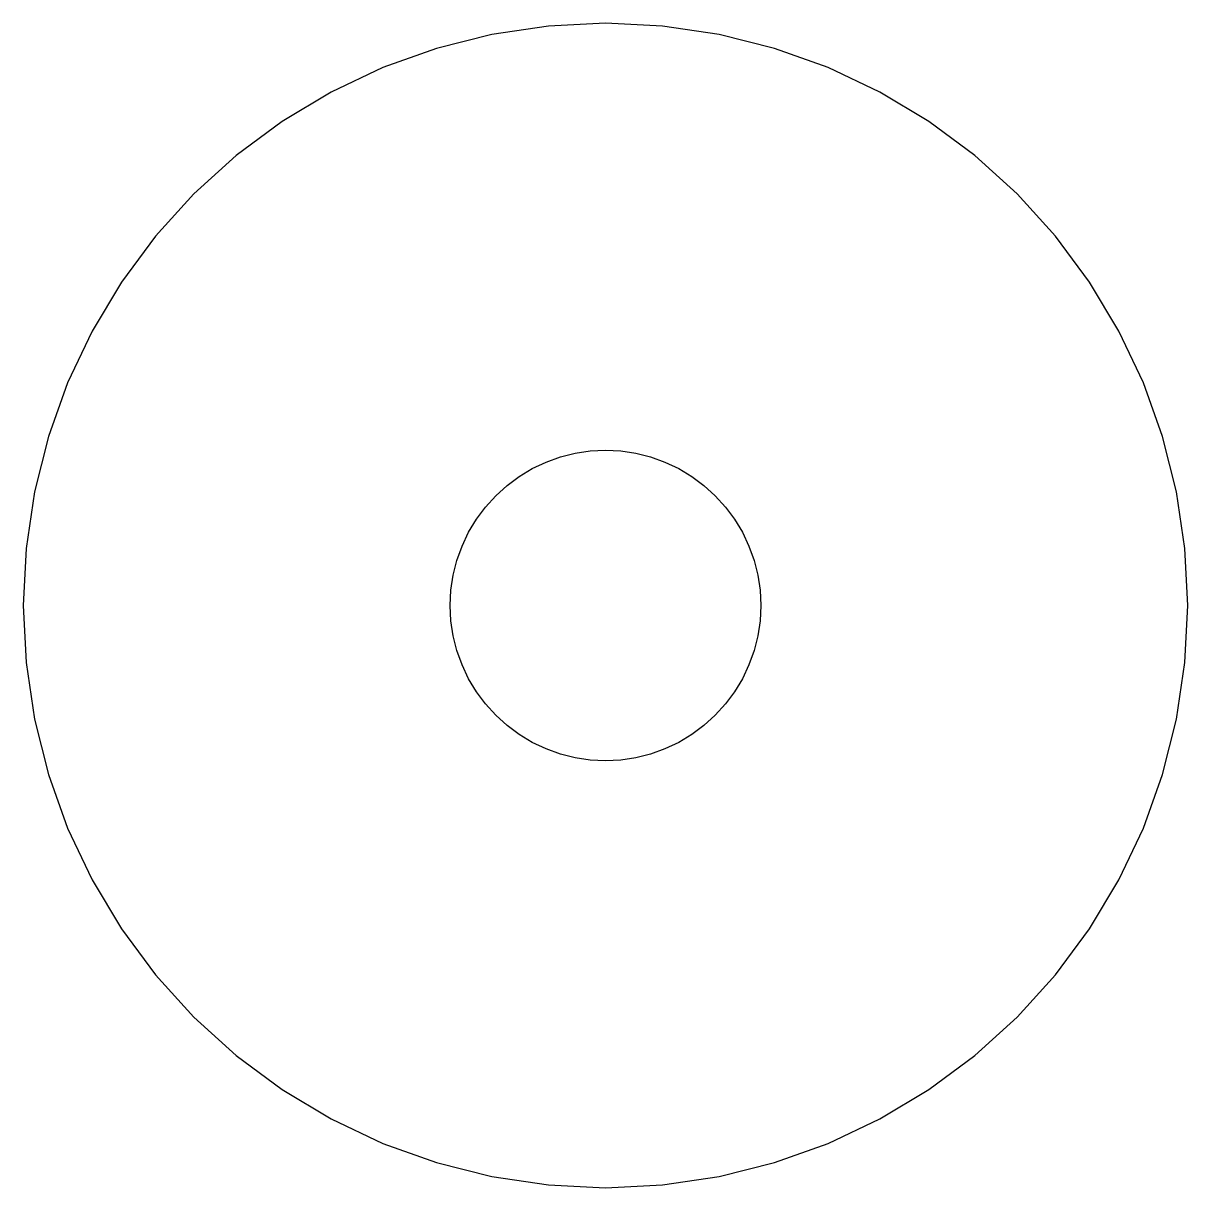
# Model space of a CAD drawing. Header units: millimetres. Extents: x -6 to 6, y -6 to 6.
import ezdxf

# ---------------------------------------------------------------- set-up
doc = ezdxf.new("R2010")
doc.units = ezdxf.units.MM

msp = doc.modelspace()

# ---------------------------------------------------------------- linework, layer by layer
at = {"layer": '04_column_t22.0'}
for points in [[(5.9711, -0.5881), (6, 0), (5.9711, 0.5881), (5.8847, 1.1705), (5.7416, 1.7417), (5.5433, 2.2961), (5.2915, 2.8284), (4.9888, 3.3334), (4.6381, 3.8064), (4.2426, 4.2426), (3.8064, 4.6381), (3.3334, 4.9888), (2.8284, 5.2915), (2.2961, 5.5433), (1.7417, 5.7416), (1.1705, 5.8847), (0.5881, 5.9711), (0, 6), (-0.5881, 5.9711), (-1.1705, 5.8847), (-1.7417, 5.7416), (-2.2961, 5.5433), (-2.8284, 5.2915), (-3.3334, 4.9888), (-3.8064, 4.6381), (-4.2426, 4.2426), (-4.6381, 3.8064), (-4.9888, 3.3334), (-5.2915, 2.8284), (-5.5433, 2.2961), (-5.7416, 1.7417), (-5.8847, 1.1705), (-5.9711, 0.5881), (-6, 0), (-5.9711, -0.5881), (-5.8847, -1.1705), (-5.7416, -1.7417), (-5.5433, -2.2961), (-5.2915, -2.8284), (-4.9888, -3.3334), (-4.6381, -3.8064), (-4.2426, -4.2426), (-3.8064, -4.6381), (-3.3334, -4.9888), (-2.8284, -5.2915), (-2.2961, -5.5433), (-1.7417, -5.7416), (-1.1705, -5.8847), (-0.5881, -5.9711), (0, -6), (0.5881, -5.9711), (1.1705, -5.8847), (1.7417, -5.7416), (2.2961, -5.5433), (2.8284, -5.2915), (3.3334, -4.9888), (3.8064, -4.6381), (4.2426, -4.2426), (4.6381, -3.8064), (4.9888, -3.3334), (5.2915, -2.8284), (5.5433, -2.2961), (5.7416, -1.7417), (5.8847, -1.1705), (5.9711, -0.5881)], [(1.5923, 0.1568), (1.6, 0), (1.5923, -0.1568), (1.5693, -0.3121), (1.5311, -0.4645), (1.4782, -0.6123), (1.4111, -0.7542), (1.3304, -0.8889), (1.2368, -1.015), (1.1314, -1.1314), (1.015, -1.2368), (0.8889, -1.3304), (0.7542, -1.4111), (0.6123, -1.4782), (0.4645, -1.5311), (0.3121, -1.5693), (0.1568, -1.5923), (0, -1.6), (-0.1568, -1.5923), (-0.3121, -1.5693), (-0.4645, -1.5311), (-0.6123, -1.4782), (-0.7542, -1.4111), (-0.8889, -1.3304), (-1.015, -1.2368), (-1.1314, -1.1314), (-1.2368, -1.015), (-1.3304, -0.8889), (-1.4111, -0.7542), (-1.4782, -0.6123), (-1.5311, -0.4645), (-1.5693, -0.3121), (-1.5923, -0.1568), (-1.6, 0), (-1.5923, 0.1568), (-1.5693, 0.3121), (-1.5311, 0.4645), (-1.4782, 0.6123), (-1.4111, 0.7542), (-1.3304, 0.8889), (-1.2368, 1.015), (-1.1314, 1.1314), (-1.015, 1.2368), (-0.8889, 1.3304), (-0.7542, 1.4111), (-0.6123, 1.4782), (-0.4645, 1.5311), (-0.3121, 1.5693), (-0.1568, 1.5923), (0, 1.6), (0.1568, 1.5923), (0.3121, 1.5693), (0.4645, 1.5311), (0.6123, 1.4782), (0.7542, 1.4111), (0.8889, 1.3304), (1.015, 1.2368), (1.1314, 1.1314), (1.2368, 1.015), (1.3304, 0.8889), (1.4111, 0.7542), (1.4782, 0.6123), (1.5311, 0.4645), (1.5693, 0.3121), (1.5923, 0.1568)]]:
    msp.add_lwpolyline(points, close=True, dxfattribs=at)

doc.saveas('drawing.dxf')
